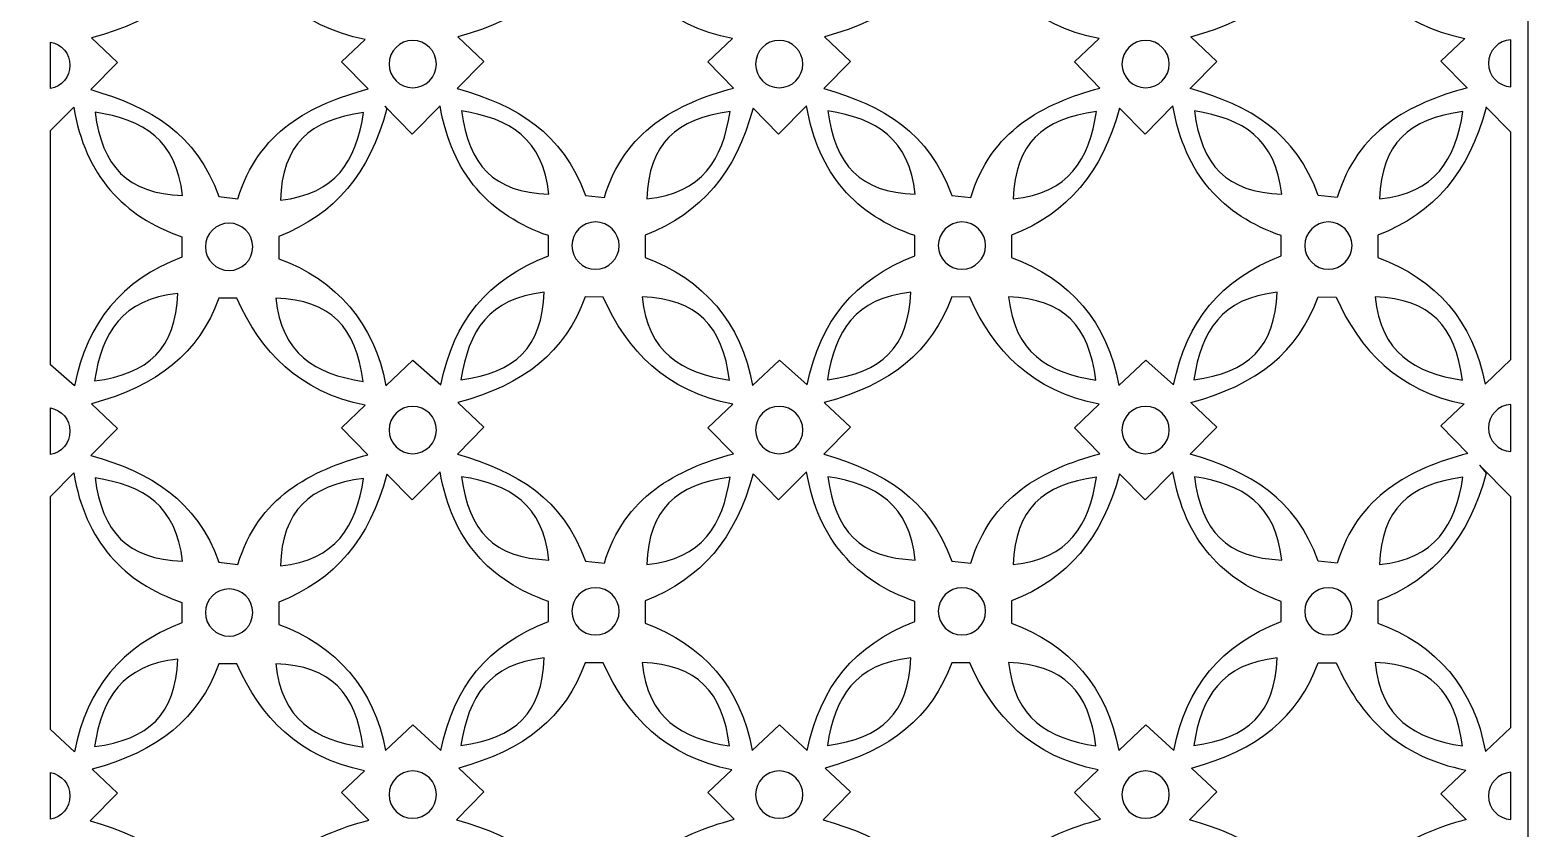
# Model space of a CAD drawing. Header units: centimetres. Extents: x 7.7 to 16.7, y -9 to 9.
# Drawn here: x 12.191 to 16.685, y -0.099 to 2.293 of the extents above; entities that cross this region are included whole.
import ezdxf

# ---------------------------------------------------------------- set-up
doc = ezdxf.new("R2010")
doc.units = ezdxf.units.CM
doc.header["$MEASUREMENT"] = 0
doc.layers.add('layer 1', color=7, linetype='Continuous')

msp = doc.modelspace()

# ---------------------------------------------------------------- linework, layer by layer
at = {"layer": 'layer 1', "color": 250}
for points, knots in [([(7.69314, -9.00021), (7.69314, -3.37172), (7.69314, 3.13452), (7.69314, 9.00077), (7.69314, 9.00077), (7.69314, 9.00077), (16.68501, 9.00077), (16.68501, 9.00077), (16.68501, 9.00077), (16.68501, 3.47841), (16.68501, -3.20635), (16.68501, -9.00021), (16.68501, -9.00021), (16.68501, -9.00021), (7.69314, -9.00021), (7.69314, -9.00021)], [0, 0, 0, 0, 0.2, 0.2, 0.2, 0.2, 0.4, 0.4, 0.4, 0.4, 0.6, 0.6, 0.6, 0.6, 1, 1, 1, 1]), ([(13.20491, 2.11636), (13.03162, 2.06972), (12.87482, 1.9884), (12.81462, 1.78728), (12.81462, 1.78728), (12.81462, 1.78728), (12.7576, 1.79383), (12.7576, 1.79383), (12.7576, 1.79383), (12.68913, 1.98287), (12.5536, 2.06233), (12.37331, 2.1144), (12.37331, 2.1144), (12.37331, 2.1144), (12.45349, 2.19558), (12.45349, 2.19558), (12.45349, 2.19558), (12.45349, 2.19558), (12.37548, 2.26935), (12.37548, 2.26935), (12.37548, 2.26935), (12.57391, 2.32203), (12.6974, 2.4213), (12.75737, 2.58575), (12.75737, 2.58575), (12.75737, 2.58575), (12.81131, 2.58555), (12.81131, 2.58555), (12.81131, 2.58555), (12.88198, 2.42567), (12.99787, 2.30451), (13.1963, 2.26474), (13.1963, 2.26474), (13.1963, 2.26474), (13.12539, 2.19742), (13.12539, 2.19742), (13.12539, 2.19742), (13.12539, 2.19742), (13.20491, 2.11636), (13.20491, 2.11636)], [0, 0, 0, 0, 0.0909091, 0.0909091, 0.0909091, 0.0909091, 0.1818182, 0.1818182, 0.1818182, 0.1818182, 0.2727273, 0.2727273, 0.2727273, 0.2727273, 0.3636364, 0.3636364, 0.3636364, 0.3636364, 0.4545455, 0.4545455, 0.4545455, 0.4545455, 0.5454545, 0.5454545, 0.5454545, 0.5454545, 0.6363636, 0.6363636, 0.6363636, 0.6363636, 0.7272727, 0.7272727, 0.7272727, 0.7272727, 0.8181818, 0.8181818, 0.8181818, 0.8181818, 1, 1, 1, 1]), ([(14.30142, 2.11922), (14.12924, 2.07245), (13.9738, 1.99094), (13.91393, 1.7909), (13.91393, 1.7909), (13.91393, 1.7909), (13.85691, 1.79744), (13.85691, 1.79744), (13.85691, 1.79744), (13.78844, 1.98648), (13.65291, 2.06595), (13.47262, 2.11802), (13.47262, 2.11802), (13.47262, 2.11802), (13.5528, 2.19919), (13.5528, 2.19919), (13.5528, 2.19919), (13.5528, 2.19919), (13.47479, 2.27296), (13.47479, 2.27296), (13.47479, 2.27296), (13.67322, 2.32565), (13.79671, 2.42492), (13.85668, 2.58937), (13.85668, 2.58937), (13.85668, 2.58937), (13.91062, 2.58917), (13.91062, 2.58917), (13.91062, 2.58917), (13.98166, 2.42844), (14.09841, 2.30686), (14.29877, 2.26774), (14.29877, 2.26774), (14.29877, 2.26774), (14.2247, 2.19742), (14.2247, 2.19742), (14.2247, 2.19742), (14.2247, 2.19742), (14.30142, 2.11922), (14.30142, 2.11922)], [0, 0, 0, 0, 0.0909091, 0.0909091, 0.0909091, 0.0909091, 0.1818182, 0.1818182, 0.1818182, 0.1818182, 0.2727273, 0.2727273, 0.2727273, 0.2727273, 0.3636364, 0.3636364, 0.3636364, 0.3636364, 0.4545455, 0.4545455, 0.4545455, 0.4545455, 0.5454545, 0.5454545, 0.5454545, 0.5454545, 0.6363636, 0.6363636, 0.6363636, 0.6363636, 0.7272727, 0.7272727, 0.7272727, 0.7272727, 0.8181818, 0.8181818, 0.8181818, 0.8181818, 1, 1, 1, 1]), ([(15.40073, 2.11922), (15.22855, 2.07245), (15.07311, 1.99094), (15.01324, 1.7909), (15.01324, 1.7909), (15.01324, 1.7909), (14.95622, 1.79744), (14.95622, 1.79744), (14.95622, 1.79744), (14.88775, 1.98648), (14.75222, 2.06595), (14.57193, 2.11802), (14.57193, 2.11802), (14.57193, 2.11802), (14.65211, 2.19919), (14.65211, 2.19919), (14.65211, 2.19919), (14.65211, 2.19919), (14.5741, 2.27296), (14.5741, 2.27296), (14.5741, 2.27296), (14.77253, 2.32565), (14.89602, 2.42492), (14.95599, 2.58937), (14.95599, 2.58937), (14.95599, 2.58937), (15.00993, 2.58917), (15.00993, 2.58917), (15.00993, 2.58917), (15.08097, 2.42844), (15.19772, 2.30686), (15.39808, 2.26774), (15.39808, 2.26774), (15.39808, 2.26774), (15.32401, 2.19742), (15.32401, 2.19742), (15.32401, 2.19742), (15.32401, 2.19742), (15.40073, 2.11922), (15.40073, 2.11922)], [0, 0, 0, 0, 0.0909091, 0.0909091, 0.0909091, 0.0909091, 0.1818182, 0.1818182, 0.1818182, 0.1818182, 0.2727273, 0.2727273, 0.2727273, 0.2727273, 0.3636364, 0.3636364, 0.3636364, 0.3636364, 0.4545455, 0.4545455, 0.4545455, 0.4545455, 0.5454545, 0.5454545, 0.5454545, 0.5454545, 0.6363636, 0.6363636, 0.6363636, 0.6363636, 0.7272727, 0.7272727, 0.7272727, 0.7272727, 0.8181818, 0.8181818, 0.8181818, 0.8181818, 1, 1, 1, 1]), ([(16.50225, 2.11982), (16.50225, 2.11982), (16.42378, 2.19979), (16.42378, 2.19979), (16.42378, 2.19979), (16.42378, 2.19979), (16.49568, 2.26806), (16.49568, 2.26806), (16.49568, 2.26806), (16.29636, 2.30753), (16.18008, 2.42889), (16.10924, 2.58917), (16.10924, 2.58917), (16.10924, 2.58917), (16.0553, 2.58937), (16.0553, 2.58937), (16.0553, 2.58937), (15.99533, 2.42492), (15.87183, 2.32565), (15.6734, 2.27297), (15.6734, 2.27297), (15.6734, 2.27297), (15.75142, 2.19919), (15.75142, 2.19919), (15.75142, 2.19919), (15.75142, 2.19919), (15.67124, 2.11802), (15.67124, 2.11802), (15.67124, 2.11802), (15.85153, 2.06595), (15.98706, 1.98648), (16.05553, 1.79744), (16.05553, 1.79744), (16.05553, 1.79744), (16.11255, 1.7909), (16.11255, 1.7909), (16.11255, 1.7909), (16.17267, 1.99179), (16.32919, 2.07315), (16.50225, 2.11982)], [0, 0, 0, 0, 0.0909091, 0.0909091, 0.0909091, 0.0909091, 0.1818182, 0.1818182, 0.1818182, 0.1818182, 0.2727273, 0.2727273, 0.2727273, 0.2727273, 0.3636364, 0.3636364, 0.3636364, 0.3636364, 0.4545455, 0.4545455, 0.4545455, 0.4545455, 0.5454545, 0.5454545, 0.5454545, 0.5454545, 0.6363636, 0.6363636, 0.6363636, 0.6363636, 0.7272727, 0.7272727, 0.7272727, 0.7272727, 0.8181818, 0.8181818, 0.8181818, 0.8181818, 1, 1, 1, 1]), ([(12.25201, 2.25725), (12.25201, 2.25725), (12.25201, 2.1175), (12.25201, 2.1175), (12.25201, 2.1175), (12.28529, 2.12332), (12.31072, 2.15248), (12.31072, 2.18738), (12.31072, 2.18738), (12.31072, 2.22229), (12.28529, 2.25144), (12.25201, 2.25725)], [0, 0, 0, 0, 0.25, 0.25, 0.25, 0.25, 0.5, 0.5, 0.5, 0.5, 1, 1, 1, 1]), ([(13.26816, 2.191), (13.26816, 2.23007), (13.30002, 2.26194), (13.3391, 2.26194), (13.3391, 2.26194), (13.37817, 2.26194), (13.41003, 2.23007), (13.41003, 2.191), (13.41003, 2.191), (13.41003, 2.15193), (13.37817, 2.12007), (13.3391, 2.12007), (13.3391, 2.12007), (13.30002, 2.12007), (13.26816, 2.15193), (13.26816, 2.191)], [0, 0, 0, 0, 0.2, 0.2, 0.2, 0.2, 0.4, 0.4, 0.4, 0.4, 0.6, 0.6, 0.6, 0.6, 1, 1, 1, 1]), ([(14.36747, 2.191), (14.36747, 2.23007), (14.39933, 2.26194), (14.43841, 2.26194), (14.43841, 2.26194), (14.47748, 2.26194), (14.50934, 2.23007), (14.50934, 2.191), (14.50934, 2.191), (14.50934, 2.15193), (14.47748, 2.12007), (14.43841, 2.12007), (14.43841, 2.12007), (14.39933, 2.12007), (14.36747, 2.15193), (14.36747, 2.191)], [0, 0, 0, 0, 0.2, 0.2, 0.2, 0.2, 0.4, 0.4, 0.4, 0.4, 0.6, 0.6, 0.6, 0.6, 1, 1, 1, 1]), ([(15.46678, 2.191), (15.46678, 2.23007), (15.49864, 2.26194), (15.53772, 2.26194), (15.53772, 2.26194), (15.57679, 2.26194), (15.60865, 2.23007), (15.60865, 2.191), (15.60865, 2.191), (15.60865, 2.15193), (15.57679, 2.12007), (15.53772, 2.12007), (15.53772, 2.12007), (15.49864, 2.12007), (15.46678, 2.15193), (15.46678, 2.191)], [0, 0, 0, 0, 0.2, 0.2, 0.2, 0.2, 0.4, 0.4, 0.4, 0.4, 0.6, 0.6, 0.6, 0.6, 1, 1, 1, 1]), ([(16.63299, 2.26416), (16.63299, 2.26416), (16.63299, 2.12259), (16.63299, 2.12259), (16.63299, 2.12259), (16.596, 2.12492), (16.56655, 2.15582), (16.56655, 2.19338), (16.56655, 2.19338), (16.56655, 2.23094), (16.596, 2.26183), (16.63299, 2.26416)], [0, 0, 0, 0, 0.25, 0.25, 0.25, 0.25, 0.5, 0.5, 0.5, 0.5, 1, 1, 1, 1]), ([(12.25201, 1.99158), (12.25201, 1.99158), (12.25201, 1.28898), (12.25201, 1.28898), (12.25201, 1.28898), (12.25201, 1.28898), (12.32389, 1.22593), (12.32389, 1.22593), (12.32389, 1.22593), (12.36379, 1.41782), (12.46319, 1.54104), (12.64663, 1.61251), (12.64663, 1.61251), (12.64663, 1.61251), (12.64663, 1.67308), (12.64663, 1.67308), (12.64663, 1.67308), (12.47148, 1.73361), (12.35667, 1.85658), (12.32183, 2.06227), (12.32183, 2.06227), (12.32183, 2.06227), (12.25201, 1.99158), (12.25201, 1.99158)], [0, 0, 0, 0, 0.1428571, 0.1428571, 0.1428571, 0.1428571, 0.2857143, 0.2857143, 0.2857143, 0.2857143, 0.4285714, 0.4285714, 0.4285714, 0.4285714, 0.5714286, 0.5714286, 0.5714286, 0.5714286, 0.7142857, 0.7142857, 0.7142857, 0.7142857, 1, 1, 1, 1]), ([(12.38596, 2.04688), (12.53147, 2.02432), (12.63018, 1.9642), (12.64823, 1.79701), (12.64823, 1.79701), (12.48169, 1.80349), (12.4077, 1.88402), (12.38596, 2.04688)], [0, 0, 0, 0, 0.3333333, 0.3333333, 0.3333333, 0.3333333, 1, 1, 1, 1]), ([(13.25831, 1.22648), (13.22501, 1.41372), (13.10952, 1.54459), (12.93684, 1.60753), (12.93684, 1.60753), (12.93684, 1.60753), (12.9369, 1.67425), (12.9369, 1.67425), (12.9369, 1.67425), (13.10693, 1.74148), (13.20902, 1.8619), (13.26153, 2.05768), (13.26153, 2.05768), (13.26153, 2.05768), (13.25562, 2.06467), (13.25562, 2.06467), (13.25562, 2.06467), (13.25562, 2.06467), (13.3375, 1.98121), (13.3375, 1.98121), (13.3375, 1.98121), (13.3375, 1.98121), (13.42113, 2.06589), (13.42113, 2.06589), (13.42113, 2.06589), (13.45598, 1.86019), (13.57079, 1.73723), (13.74594, 1.6767), (13.74594, 1.6767), (13.74594, 1.6767), (13.74594, 1.61613), (13.74594, 1.61613), (13.74594, 1.61613), (13.5625, 1.54466), (13.46311, 1.42144), (13.4232, 1.22955), (13.4232, 1.22955), (13.4232, 1.22955), (13.33961, 1.30366), (13.33961, 1.30366), (13.33961, 1.30366), (13.33961, 1.30366), (13.25831, 1.22648), (13.25831, 1.22648)], [0, 0, 0, 0, 0.0833333, 0.0833333, 0.0833333, 0.0833333, 0.1666667, 0.1666667, 0.1666667, 0.1666667, 0.25, 0.25, 0.25, 0.25, 0.3333333, 0.3333333, 0.3333333, 0.3333333, 0.4166667, 0.4166667, 0.4166667, 0.4166667, 0.5, 0.5, 0.5, 0.5, 0.5833333, 0.5833333, 0.5833333, 0.5833333, 0.6666667, 0.6666667, 0.6666667, 0.6666667, 0.75, 0.75, 0.75, 0.75, 0.8333333, 0.8333333, 0.8333333, 0.8333333, 1, 1, 1, 1]), ([(13.19173, 2.04539), (13.16917, 1.89987), (13.10905, 1.80116), (12.94186, 1.78311), (12.94186, 1.78311), (12.94835, 1.94965), (13.02887, 2.02365), (13.19173, 2.04539)], [0, 0, 0, 0, 0.3333333, 0.3333333, 0.3333333, 0.3333333, 1, 1, 1, 1]), ([(13.48526, 2.0505), (13.63078, 2.02794), (13.72949, 1.96782), (13.74754, 1.80063), (13.74754, 1.80063), (13.581, 1.80711), (13.50701, 1.88764), (13.48526, 2.0505)], [0, 0, 0, 0, 0.3333333, 0.3333333, 0.3333333, 0.3333333, 1, 1, 1, 1]), ([(14.35816, 1.22698), (14.32559, 1.41588), (14.20978, 1.54786), (14.03615, 1.61115), (14.03615, 1.61115), (14.03615, 1.61115), (14.03621, 1.67787), (14.03621, 1.67787), (14.03621, 1.67787), (14.20564, 1.74485), (14.3076, 1.86467), (14.36028, 2.05922), (14.36028, 2.05922), (14.36028, 2.05922), (14.43681, 1.98121), (14.43681, 1.98121), (14.43681, 1.98121), (14.43681, 1.98121), (14.52045, 2.06589), (14.52045, 2.06589), (14.52045, 2.06589), (14.55529, 1.86019), (14.6701, 1.73723), (14.84525, 1.6767), (14.84525, 1.6767), (14.84525, 1.6767), (14.84525, 1.61613), (14.84525, 1.61613), (14.84525, 1.61613), (14.66181, 1.54466), (14.56241, 1.42144), (14.52251, 1.22955), (14.52251, 1.22955), (14.52251, 1.22955), (14.43892, 1.30366), (14.43892, 1.30366), (14.43892, 1.30366), (14.43892, 1.30366), (14.35816, 1.22698), (14.35816, 1.22698)], [0, 0, 0, 0, 0.0909091, 0.0909091, 0.0909091, 0.0909091, 0.1818182, 0.1818182, 0.1818182, 0.1818182, 0.2727273, 0.2727273, 0.2727273, 0.2727273, 0.3636364, 0.3636364, 0.3636364, 0.3636364, 0.4545455, 0.4545455, 0.4545455, 0.4545455, 0.5454545, 0.5454545, 0.5454545, 0.5454545, 0.6363636, 0.6363636, 0.6363636, 0.6363636, 0.7272727, 0.7272727, 0.7272727, 0.7272727, 0.8181818, 0.8181818, 0.8181818, 0.8181818, 1, 1, 1, 1]), ([(14.29104, 2.04901), (14.26848, 1.90349), (14.20836, 1.80478), (14.04117, 1.78673), (14.04117, 1.78673), (14.04766, 1.95327), (14.12819, 2.02726), (14.29104, 2.04901)], [0, 0, 0, 0, 0.3333333, 0.3333333, 0.3333333, 0.3333333, 1, 1, 1, 1]), ([(14.58457, 2.0505), (14.73009, 2.02794), (14.8288, 1.96782), (14.84685, 1.80063), (14.84685, 1.80063), (14.68031, 1.80711), (14.60632, 1.88764), (14.58457, 2.0505)], [0, 0, 0, 0, 0.3333333, 0.3333333, 0.3333333, 0.3333333, 1, 1, 1, 1]), ([(15.45747, 1.22698), (15.4249, 1.41588), (15.30909, 1.54786), (15.13546, 1.61115), (15.13546, 1.61115), (15.13546, 1.61115), (15.13552, 1.67787), (15.13552, 1.67787), (15.13552, 1.67787), (15.30495, 1.74485), (15.40691, 1.86467), (15.45959, 2.05922), (15.45959, 2.05922), (15.45959, 2.05922), (15.53612, 1.98121), (15.53612, 1.98121), (15.53612, 1.98121), (15.53612, 1.98121), (15.61975, 2.06589), (15.61975, 2.06589), (15.61975, 2.06589), (15.6546, 1.86019), (15.76941, 1.73723), (15.94456, 1.6767), (15.94456, 1.6767), (15.94456, 1.6767), (15.94456, 1.61613), (15.94456, 1.61613), (15.94456, 1.61613), (15.76116, 1.54467), (15.66176, 1.42149), (15.62184, 1.22966), (15.62184, 1.22966), (15.62184, 1.22966), (15.53823, 1.30366), (15.53823, 1.30366), (15.53823, 1.30366), (15.53823, 1.30366), (15.45747, 1.22698), (15.45747, 1.22698)], [0, 0, 0, 0, 0.0909091, 0.0909091, 0.0909091, 0.0909091, 0.1818182, 0.1818182, 0.1818182, 0.1818182, 0.2727273, 0.2727273, 0.2727273, 0.2727273, 0.3636364, 0.3636364, 0.3636364, 0.3636364, 0.4545455, 0.4545455, 0.4545455, 0.4545455, 0.5454545, 0.5454545, 0.5454545, 0.5454545, 0.6363636, 0.6363636, 0.6363636, 0.6363636, 0.7272727, 0.7272727, 0.7272727, 0.7272727, 0.8181818, 0.8181818, 0.8181818, 0.8181818, 1, 1, 1, 1]), ([(15.39035, 2.04901), (15.36779, 1.90349), (15.30767, 1.80478), (15.14048, 1.78673), (15.14048, 1.78673), (15.14697, 1.95327), (15.22749, 2.02726), (15.39035, 2.04901)], [0, 0, 0, 0, 0.3333333, 0.3333333, 0.3333333, 0.3333333, 1, 1, 1, 1]), ([(15.68388, 2.0505), (15.8294, 2.02794), (15.92811, 1.96782), (15.94616, 1.80063), (15.94616, 1.80063), (15.77962, 1.80711), (15.70563, 1.88764), (15.68388, 2.0505)], [0, 0, 0, 0, 0.3333333, 0.3333333, 0.3333333, 0.3333333, 1, 1, 1, 1]), ([(16.63299, 1.98655), (16.63299, 1.98655), (16.63299, 1.30502), (16.63299, 1.30502), (16.63299, 1.30502), (16.63299, 1.30502), (16.55592, 1.23185), (16.55592, 1.23185), (16.55592, 1.23185), (16.52221, 1.41815), (16.40691, 1.5484), (16.23477, 1.61115), (16.23477, 1.61115), (16.23477, 1.61115), (16.23483, 1.67787), (16.23483, 1.67787), (16.23483, 1.67787), (16.40486, 1.74509), (16.50695, 1.86552), (16.55946, 2.0613), (16.55946, 2.0613), (16.55946, 2.0613), (16.55824, 2.06275), (16.55824, 2.06275), (16.55824, 2.06275), (16.55824, 2.06275), (16.63299, 1.98655), (16.63299, 1.98655)], [0, 0, 0, 0, 0.125, 0.125, 0.125, 0.125, 0.25, 0.25, 0.25, 0.25, 0.375, 0.375, 0.375, 0.375, 0.5, 0.5, 0.5, 0.5, 0.625, 0.625, 0.625, 0.625, 0.75, 0.75, 0.75, 0.75, 1, 1, 1, 1]), ([(16.48966, 2.04901), (16.4671, 1.90349), (16.40698, 1.80478), (16.23979, 1.78673), (16.23979, 1.78673), (16.24628, 1.95327), (16.3268, 2.02726), (16.48966, 2.04901)], [0, 0, 0, 0, 0.3333333, 0.3333333, 0.3333333, 0.3333333, 1, 1, 1, 1]), ([(12.71717, 1.64315), (12.71717, 1.68222), (12.74903, 1.71409), (12.78811, 1.71409), (12.78811, 1.71409), (12.82718, 1.71409), (12.85904, 1.68222), (12.85904, 1.64315), (12.85904, 1.64315), (12.85904, 1.60408), (12.82718, 1.57221), (12.78811, 1.57221), (12.78811, 1.57221), (12.74903, 1.57221), (12.71717, 1.60408), (12.71717, 1.64315)], [0, 0, 0, 0, 0.2, 0.2, 0.2, 0.2, 0.4, 0.4, 0.4, 0.4, 0.6, 0.6, 0.6, 0.6, 1, 1, 1, 1]), ([(13.81648, 1.64677), (13.81648, 1.68584), (13.84834, 1.7177), (13.88742, 1.7177), (13.88742, 1.7177), (13.92649, 1.7177), (13.95835, 1.68584), (13.95835, 1.64677), (13.95835, 1.64677), (13.95835, 1.6077), (13.92649, 1.57583), (13.88742, 1.57583), (13.88742, 1.57583), (13.84834, 1.57583), (13.81648, 1.6077), (13.81648, 1.64677)], [0, 0, 0, 0, 0.2, 0.2, 0.2, 0.2, 0.4, 0.4, 0.4, 0.4, 0.6, 0.6, 0.6, 0.6, 1, 1, 1, 1]), ([(14.91579, 1.64677), (14.91579, 1.68584), (14.94765, 1.7177), (14.98673, 1.7177), (14.98673, 1.7177), (15.0258, 1.7177), (15.05766, 1.68584), (15.05766, 1.64677), (15.05766, 1.64677), (15.05766, 1.6077), (15.0258, 1.57583), (14.98673, 1.57583), (14.98673, 1.57583), (14.94765, 1.57583), (14.91579, 1.6077), (14.91579, 1.64677)], [0, 0, 0, 0, 0.2, 0.2, 0.2, 0.2, 0.4, 0.4, 0.4, 0.4, 0.6, 0.6, 0.6, 0.6, 1, 1, 1, 1]), ([(16.0151, 1.64677), (16.0151, 1.68584), (16.04696, 1.7177), (16.08604, 1.7177), (16.08604, 1.7177), (16.12511, 1.7177), (16.15697, 1.68584), (16.15697, 1.64677), (16.15697, 1.64677), (16.15697, 1.6077), (16.12511, 1.57583), (16.08604, 1.57583), (16.08604, 1.57583), (16.04696, 1.57583), (16.0151, 1.6077), (16.0151, 1.64677)], [0, 0, 0, 0, 0.2, 0.2, 0.2, 0.2, 0.4, 0.4, 0.4, 0.4, 0.6, 0.6, 0.6, 0.6, 1, 1, 1, 1]), ([(13.20443, 1.01971), (13.03133, 0.97305), (12.87476, 0.8917), (12.81462, 0.69076), (12.81462, 0.69076), (12.81462, 0.69076), (12.7576, 0.69731), (12.7576, 0.69731), (12.7576, 0.69731), (12.68919, 0.88618), (12.55385, 0.96567), (12.37379, 1.01775), (12.37379, 1.01775), (12.37379, 1.01775), (12.45349, 1.09844), (12.45349, 1.09844), (12.45349, 1.09844), (12.45349, 1.09844), (12.37497, 1.17269), (12.37497, 1.17269), (12.37497, 1.17269), (12.57369, 1.22534), (12.69735, 1.32464), (12.75737, 1.48924), (12.75737, 1.48924), (12.75737, 1.48924), (12.81131, 1.48903), (12.81131, 1.48903), (12.81131, 1.48903), (12.88204, 1.329), (12.99807, 1.20778), (13.19683, 1.16811), (13.19683, 1.16811), (13.19683, 1.16811), (13.12539, 1.10028), (13.12539, 1.10028), (13.12539, 1.10028), (13.12539, 1.10028), (13.20443, 1.01971), (13.20443, 1.01971)], [0, 0, 0, 0, 0.0909091, 0.0909091, 0.0909091, 0.0909091, 0.1818182, 0.1818182, 0.1818182, 0.1818182, 0.2727273, 0.2727273, 0.2727273, 0.2727273, 0.3636364, 0.3636364, 0.3636364, 0.3636364, 0.4545455, 0.4545455, 0.4545455, 0.4545455, 0.5454545, 0.5454545, 0.5454545, 0.5454545, 0.6363636, 0.6363636, 0.6363636, 0.6363636, 0.7272727, 0.7272727, 0.7272727, 0.7272727, 0.8181818, 0.8181818, 0.8181818, 0.8181818, 1, 1, 1, 1]), ([(12.38447, 1.2411), (12.40703, 1.38662), (12.46715, 1.48533), (12.63434, 1.50338), (12.63434, 1.50338), (12.62785, 1.33684), (12.54732, 1.26285), (12.38447, 1.2411)], [0, 0, 0, 0, 0.3333333, 0.3333333, 0.3333333, 0.3333333, 1, 1, 1, 1]), ([(13.19024, 1.23962), (13.04473, 1.26217), (12.94602, 1.32229), (12.92796, 1.48948), (12.92796, 1.48948), (13.09451, 1.483), (13.1685, 1.40247), (13.19024, 1.23962)], [0, 0, 0, 0, 0.3333333, 0.3333333, 0.3333333, 0.3333333, 1, 1, 1, 1]), ([(14.30094, 1.02257), (14.12895, 0.97578), (13.97374, 0.89423), (13.91393, 0.69438), (13.91393, 0.69438), (13.91393, 0.69438), (13.85691, 0.70093), (13.85691, 0.70093), (13.85691, 0.70093), (13.7885, 0.8898), (13.65316, 0.96929), (13.4731, 1.02136), (13.4731, 1.02136), (13.4731, 1.02136), (13.5528, 1.10206), (13.5528, 1.10206), (13.5528, 1.10206), (13.5528, 1.10206), (13.47428, 1.17631), (13.47428, 1.17631), (13.47428, 1.17631), (13.673, 1.22896), (13.79666, 1.32826), (13.85668, 1.49285), (13.85668, 1.49285), (13.85668, 1.49285), (13.91062, 1.49265), (13.91062, 1.49265), (13.91062, 1.49265), (13.98172, 1.33178), (14.09862, 1.21012), (14.29931, 1.17112), (14.29931, 1.17112), (14.29931, 1.17112), (14.2247, 1.10028), (14.2247, 1.10028), (14.2247, 1.10028), (14.2247, 1.10028), (14.30094, 1.02257), (14.30094, 1.02257)], [0, 0, 0, 0, 0.0909091, 0.0909091, 0.0909091, 0.0909091, 0.1818182, 0.1818182, 0.1818182, 0.1818182, 0.2727273, 0.2727273, 0.2727273, 0.2727273, 0.3636364, 0.3636364, 0.3636364, 0.3636364, 0.4545455, 0.4545455, 0.4545455, 0.4545455, 0.5454545, 0.5454545, 0.5454545, 0.5454545, 0.6363636, 0.6363636, 0.6363636, 0.6363636, 0.7272727, 0.7272727, 0.7272727, 0.7272727, 0.8181818, 0.8181818, 0.8181818, 0.8181818, 1, 1, 1, 1]), ([(13.48378, 1.24472), (13.50634, 1.39024), (13.56646, 1.48895), (13.73365, 1.507), (13.73365, 1.507), (13.72716, 1.34046), (13.64663, 1.26646), (13.48378, 1.24472)], [0, 0, 0, 0, 0.3333333, 0.3333333, 0.3333333, 0.3333333, 1, 1, 1, 1]), ([(14.28955, 1.24323), (14.14404, 1.26579), (14.04533, 1.32591), (14.02727, 1.4931), (14.02727, 1.4931), (14.19382, 1.48662), (14.26781, 1.40609), (14.28955, 1.24323)], [0, 0, 0, 0, 0.3333333, 0.3333333, 0.3333333, 0.3333333, 1, 1, 1, 1]), ([(15.40025, 1.02257), (15.22826, 0.97578), (15.07305, 0.89423), (15.01324, 0.69438), (15.01324, 0.69438), (15.01324, 0.69438), (14.95622, 0.70093), (14.95622, 0.70093), (14.95622, 0.70093), (14.88781, 0.8898), (14.75247, 0.96929), (14.57241, 1.02136), (14.57241, 1.02136), (14.57241, 1.02136), (14.65211, 1.10206), (14.65211, 1.10206), (14.65211, 1.10206), (14.65211, 1.10206), (14.57359, 1.17631), (14.57359, 1.17631), (14.57359, 1.17631), (14.77231, 1.22896), (14.89597, 1.32826), (14.95599, 1.49285), (14.95599, 1.49285), (14.95599, 1.49285), (15.00993, 1.49265), (15.00993, 1.49265), (15.00993, 1.49265), (15.08103, 1.33178), (15.19793, 1.21012), (15.39862, 1.17112), (15.39862, 1.17112), (15.39862, 1.17112), (15.32401, 1.10028), (15.32401, 1.10028), (15.32401, 1.10028), (15.32401, 1.10028), (15.40025, 1.02257), (15.40025, 1.02257)], [0, 0, 0, 0, 0.0909091, 0.0909091, 0.0909091, 0.0909091, 0.1818182, 0.1818182, 0.1818182, 0.1818182, 0.2727273, 0.2727273, 0.2727273, 0.2727273, 0.3636364, 0.3636364, 0.3636364, 0.3636364, 0.4545455, 0.4545455, 0.4545455, 0.4545455, 0.5454545, 0.5454545, 0.5454545, 0.5454545, 0.6363636, 0.6363636, 0.6363636, 0.6363636, 0.7272727, 0.7272727, 0.7272727, 0.7272727, 0.8181818, 0.8181818, 0.8181818, 0.8181818, 1, 1, 1, 1]), ([(14.58309, 1.24472), (14.60565, 1.39024), (14.66577, 1.48895), (14.83296, 1.507), (14.83296, 1.507), (14.82647, 1.34046), (14.74594, 1.26646), (14.58309, 1.24472)], [0, 0, 0, 0, 0.3333333, 0.3333333, 0.3333333, 0.3333333, 1, 1, 1, 1]), ([(15.38886, 1.24323), (15.24335, 1.26579), (15.14464, 1.32591), (15.12658, 1.4931), (15.12658, 1.4931), (15.29313, 1.48662), (15.36712, 1.40609), (15.38886, 1.24323)], [0, 0, 0, 0, 0.3333333, 0.3333333, 0.3333333, 0.3333333, 1, 1, 1, 1]), ([(16.50467, 1.02395), (16.50467, 1.02395), (16.42378, 1.1064), (16.42378, 1.1064), (16.42378, 1.1064), (16.42378, 1.1064), (16.49298, 1.17209), (16.49298, 1.17209), (16.49298, 1.17209), (16.29531, 1.21212), (16.17976, 1.3331), (16.10924, 1.49265), (16.10924, 1.49265), (16.10924, 1.49265), (16.0553, 1.49285), (16.0553, 1.49285), (16.0553, 1.49285), (15.99528, 1.32826), (15.87162, 1.22896), (15.6729, 1.17631), (15.6729, 1.17631), (15.6729, 1.17631), (15.75142, 1.10206), (15.75142, 1.10206), (15.75142, 1.10206), (15.75142, 1.10206), (15.67172, 1.02136), (15.67172, 1.02136), (15.67172, 1.02136), (15.85178, 0.96929), (15.98712, 0.8898), (16.05553, 0.70093), (16.05553, 0.70093), (16.05553, 0.70093), (16.11255, 0.69438), (16.11255, 0.69438), (16.11255, 0.69438), (16.17296, 0.89621), (16.33065, 0.97739), (16.50467, 1.02395)], [0, 0, 0, 0, 0.0909091, 0.0909091, 0.0909091, 0.0909091, 0.1818182, 0.1818182, 0.1818182, 0.1818182, 0.2727273, 0.2727273, 0.2727273, 0.2727273, 0.3636364, 0.3636364, 0.3636364, 0.3636364, 0.4545455, 0.4545455, 0.4545455, 0.4545455, 0.5454545, 0.5454545, 0.5454545, 0.5454545, 0.6363636, 0.6363636, 0.6363636, 0.6363636, 0.7272727, 0.7272727, 0.7272727, 0.7272727, 0.8181818, 0.8181818, 0.8181818, 0.8181818, 1, 1, 1, 1]), ([(15.6824, 1.24472), (15.70496, 1.39024), (15.76508, 1.48895), (15.93227, 1.507), (15.93227, 1.507), (15.92578, 1.34046), (15.84525, 1.26646), (15.6824, 1.24472)], [0, 0, 0, 0, 0.3333333, 0.3333333, 0.3333333, 0.3333333, 1, 1, 1, 1]), ([(16.48817, 1.24323), (16.34265, 1.26579), (16.24395, 1.32591), (16.22589, 1.4931), (16.22589, 1.4931), (16.39244, 1.48662), (16.46643, 1.40609), (16.48817, 1.24323)], [0, 0, 0, 0, 0.3333333, 0.3333333, 0.3333333, 0.3333333, 1, 1, 1, 1]), ([(16.63299, 1.17077), (16.63299, 1.17077), (16.63299, 1.02919), (16.63299, 1.02919), (16.63299, 1.02919), (16.596, 1.03153), (16.56655, 1.06242), (16.56655, 1.09998), (16.56655, 1.09998), (16.56655, 1.13755), (16.596, 1.16843), (16.63299, 1.17077)], [0, 0, 0, 0, 0.25, 0.25, 0.25, 0.25, 0.5, 0.5, 0.5, 0.5, 1, 1, 1, 1]), ([(12.25201, 1.16012), (12.25201, 1.16012), (12.25201, 1.02037), (12.25201, 1.02037), (12.25201, 1.02037), (12.28529, 1.02619), (12.31072, 1.05534), (12.31072, 1.09025), (12.31072, 1.09025), (12.31072, 1.12516), (12.28529, 1.1543), (12.25201, 1.16012)], [0, 0, 0, 0, 0.25, 0.25, 0.25, 0.25, 0.5, 0.5, 0.5, 0.5, 1, 1, 1, 1]), ([(13.26816, 1.09387), (13.26816, 1.13294), (13.30002, 1.1648), (13.3391, 1.1648), (13.3391, 1.1648), (13.37817, 1.1648), (13.41003, 1.13294), (13.41003, 1.09387), (13.41003, 1.09387), (13.41003, 1.0548), (13.37817, 1.02293), (13.3391, 1.02293), (13.3391, 1.02293), (13.30002, 1.02293), (13.26816, 1.0548), (13.26816, 1.09387)], [0, 0, 0, 0, 0.2, 0.2, 0.2, 0.2, 0.4, 0.4, 0.4, 0.4, 0.6, 0.6, 0.6, 0.6, 1, 1, 1, 1]), ([(14.36747, 1.09387), (14.36747, 1.13294), (14.39933, 1.1648), (14.43841, 1.1648), (14.43841, 1.1648), (14.47748, 1.1648), (14.50934, 1.13294), (14.50934, 1.09387), (14.50934, 1.09387), (14.50934, 1.0548), (14.47748, 1.02293), (14.43841, 1.02293), (14.43841, 1.02293), (14.39933, 1.02293), (14.36747, 1.0548), (14.36747, 1.09387)], [0, 0, 0, 0, 0.2, 0.2, 0.2, 0.2, 0.4, 0.4, 0.4, 0.4, 0.6, 0.6, 0.6, 0.6, 1, 1, 1, 1]), ([(15.46678, 1.09387), (15.46678, 1.13294), (15.49864, 1.1648), (15.53772, 1.1648), (15.53772, 1.1648), (15.57679, 1.1648), (15.60865, 1.13294), (15.60865, 1.09387), (15.60865, 1.09387), (15.60865, 1.0548), (15.57679, 1.02293), (15.53772, 1.02293), (15.53772, 1.02293), (15.49864, 1.02293), (15.46678, 1.0548), (15.46678, 1.09387)], [0, 0, 0, 0, 0.2, 0.2, 0.2, 0.2, 0.4, 0.4, 0.4, 0.4, 0.6, 0.6, 0.6, 0.6, 1, 1, 1, 1]), ([(16.63299, 0.89316), (16.63299, 0.89316), (16.63299, 0.20185), (16.63299, 0.20185), (16.63299, 0.20185), (16.63299, 0.20185), (16.55691, 0.12963), (16.55691, 0.12963), (16.55691, 0.12963), (16.52454, 0.31898), (16.40866, 0.45125), (16.23477, 0.51463), (16.23477, 0.51463), (16.23477, 0.51463), (16.23483, 0.58135), (16.23483, 0.58135), (16.23483, 0.58135), (16.40486, 0.64857), (16.50695, 0.769), (16.55946, 0.96478), (16.55946, 0.96478), (16.55946, 0.96478), (16.53907, 0.98889), (16.53907, 0.98889), (16.53907, 0.98889), (16.53907, 0.98889), (16.63299, 0.89316), (16.63299, 0.89316)], [0, 0, 0, 0, 0.125, 0.125, 0.125, 0.125, 0.25, 0.25, 0.25, 0.25, 0.375, 0.375, 0.375, 0.375, 0.5, 0.5, 0.5, 0.5, 0.625, 0.625, 0.625, 0.625, 0.75, 0.75, 0.75, 0.75, 1, 1, 1, 1]), ([(12.25201, 0.89444), (12.25201, 0.89444), (12.25201, 0.19571), (12.25201, 0.19571), (12.25201, 0.19571), (12.25201, 0.19571), (12.32389, 0.12941), (12.32389, 0.12941), (12.32389, 0.12941), (12.36379, 0.3213), (12.46319, 0.44452), (12.64663, 0.51599), (12.64663, 0.51599), (12.64663, 0.51599), (12.64663, 0.57656), (12.64663, 0.57656), (12.64663, 0.57656), (12.47163, 0.63704), (12.35687, 0.75985), (12.32191, 0.96522), (12.32191, 0.96522), (12.32191, 0.96522), (12.25201, 0.89444), (12.25201, 0.89444)], [0, 0, 0, 0, 0.1428571, 0.1428571, 0.1428571, 0.1428571, 0.2857143, 0.2857143, 0.2857143, 0.2857143, 0.4285714, 0.4285714, 0.4285714, 0.4285714, 0.5714286, 0.5714286, 0.5714286, 0.5714286, 0.7142857, 0.7142857, 0.7142857, 0.7142857, 1, 1, 1, 1]), ([(12.38596, 0.95036), (12.53147, 0.9278), (12.63018, 0.86768), (12.64823, 0.70049), (12.64823, 0.70049), (12.48169, 0.70698), (12.4077, 0.78751), (12.38596, 0.95036)], [0, 0, 0, 0, 0.3333333, 0.3333333, 0.3333333, 0.3333333, 1, 1, 1, 1]), ([(13.25781, 0.13274), (13.22386, 0.31849), (13.10866, 0.44838), (12.93684, 0.51101), (12.93684, 0.51101), (12.93684, 0.51101), (12.9369, 0.57773), (12.9369, 0.57773), (12.9369, 0.57773), (13.10693, 0.64496), (13.20902, 0.76538), (13.26153, 0.96116), (13.26153, 0.96116), (13.26153, 0.96116), (13.3375, 0.88407), (13.3375, 0.88407), (13.3375, 0.88407), (13.3375, 0.88407), (13.42122, 0.96884), (13.42122, 0.96884), (13.42122, 0.96884), (13.45618, 0.76347), (13.57094, 0.64066), (13.74594, 0.58018), (13.74594, 0.58018), (13.74594, 0.58018), (13.74594, 0.51961), (13.74594, 0.51961), (13.74594, 0.51961), (13.5625, 0.44814), (13.46311, 0.32492), (13.4232, 0.13303), (13.4232, 0.13303), (13.4232, 0.13303), (13.33961, 0.21039), (13.33961, 0.21039), (13.33961, 0.21039), (13.33961, 0.21039), (13.25781, 0.13274), (13.25781, 0.13274)], [0, 0, 0, 0, 0.0909091, 0.0909091, 0.0909091, 0.0909091, 0.1818182, 0.1818182, 0.1818182, 0.1818182, 0.2727273, 0.2727273, 0.2727273, 0.2727273, 0.3636364, 0.3636364, 0.3636364, 0.3636364, 0.4545455, 0.4545455, 0.4545455, 0.4545455, 0.5454545, 0.5454545, 0.5454545, 0.5454545, 0.6363636, 0.6363636, 0.6363636, 0.6363636, 0.7272727, 0.7272727, 0.7272727, 0.7272727, 0.8181818, 0.8181818, 0.8181818, 0.8181818, 1, 1, 1, 1]), ([(13.19173, 0.94887), (13.16917, 0.80335), (13.10905, 0.70464), (12.94186, 0.68659), (12.94186, 0.68659), (12.94835, 0.85313), (13.02887, 0.92713), (13.19173, 0.94887)], [0, 0, 0, 0, 0.3333333, 0.3333333, 0.3333333, 0.3333333, 1, 1, 1, 1]), ([(13.48526, 0.95398), (13.63078, 0.93142), (13.72949, 0.8713), (13.74754, 0.70411), (13.74754, 0.70411), (13.581, 0.71059), (13.50701, 0.79112), (13.48526, 0.95398)], [0, 0, 0, 0, 0.3333333, 0.3333333, 0.3333333, 0.3333333, 1, 1, 1, 1]), ([(14.35767, 0.13326), (14.32445, 0.32067), (14.20892, 0.45165), (14.03615, 0.51463), (14.03615, 0.51463), (14.03615, 0.51463), (14.03621, 0.58135), (14.03621, 0.58135), (14.03621, 0.58135), (14.2055, 0.64828), (14.30743, 0.76796), (14.36014, 0.96222), (14.36014, 0.96222), (14.36014, 0.96222), (14.43681, 0.88407), (14.43681, 0.88407), (14.43681, 0.88407), (14.43681, 0.88407), (14.52053, 0.96884), (14.52053, 0.96884), (14.52053, 0.96884), (14.55549, 0.76347), (14.67025, 0.64066), (14.84525, 0.58018), (14.84525, 0.58018), (14.84525, 0.58018), (14.84525, 0.51961), (14.84525, 0.51961), (14.84525, 0.51961), (14.66181, 0.44814), (14.56241, 0.32492), (14.52251, 0.13303), (14.52251, 0.13303), (14.52251, 0.13303), (14.43892, 0.21039), (14.43892, 0.21039), (14.43892, 0.21039), (14.43892, 0.21039), (14.35767, 0.13326), (14.35767, 0.13326)], [0, 0, 0, 0, 0.0909091, 0.0909091, 0.0909091, 0.0909091, 0.1818182, 0.1818182, 0.1818182, 0.1818182, 0.2727273, 0.2727273, 0.2727273, 0.2727273, 0.3636364, 0.3636364, 0.3636364, 0.3636364, 0.4545455, 0.4545455, 0.4545455, 0.4545455, 0.5454545, 0.5454545, 0.5454545, 0.5454545, 0.6363636, 0.6363636, 0.6363636, 0.6363636, 0.7272727, 0.7272727, 0.7272727, 0.7272727, 0.8181818, 0.8181818, 0.8181818, 0.8181818, 1, 1, 1, 1]), ([(14.29104, 0.95249), (14.26848, 0.80697), (14.20836, 0.70826), (14.04117, 0.69021), (14.04117, 0.69021), (14.04766, 0.85675), (14.12819, 0.93074), (14.29104, 0.95249)], [0, 0, 0, 0, 0.3333333, 0.3333333, 0.3333333, 0.3333333, 1, 1, 1, 1]), ([(14.58457, 0.95398), (14.73009, 0.93142), (14.8288, 0.8713), (14.84685, 0.70411), (14.84685, 0.70411), (14.68031, 0.71059), (14.60632, 0.79112), (14.58457, 0.95398)], [0, 0, 0, 0, 0.3333333, 0.3333333, 0.3333333, 0.3333333, 1, 1, 1, 1]), ([(15.45698, 0.13326), (15.42376, 0.32067), (15.30824, 0.45165), (15.13546, 0.51463), (15.13546, 0.51463), (15.13546, 0.51463), (15.13552, 0.58135), (15.13552, 0.58135), (15.13552, 0.58135), (15.30481, 0.64828), (15.40674, 0.76796), (15.45945, 0.96222), (15.45945, 0.96222), (15.45945, 0.96222), (15.53612, 0.88407), (15.53612, 0.88407), (15.53612, 0.88407), (15.53612, 0.88407), (15.61984, 0.96884), (15.61984, 0.96884), (15.61984, 0.96884), (15.6548, 0.76347), (15.76956, 0.64066), (15.94456, 0.58018), (15.94456, 0.58018), (15.94456, 0.58018), (15.94456, 0.51961), (15.94456, 0.51961), (15.94456, 0.51961), (15.76122, 0.44818), (15.66183, 0.32505), (15.62189, 0.13333), (15.62189, 0.13333), (15.62189, 0.13333), (15.53823, 0.21039), (15.53823, 0.21039), (15.53823, 0.21039), (15.53823, 0.21039), (15.45698, 0.13326), (15.45698, 0.13326)], [0, 0, 0, 0, 0.0909091, 0.0909091, 0.0909091, 0.0909091, 0.1818182, 0.1818182, 0.1818182, 0.1818182, 0.2727273, 0.2727273, 0.2727273, 0.2727273, 0.3636364, 0.3636364, 0.3636364, 0.3636364, 0.4545455, 0.4545455, 0.4545455, 0.4545455, 0.5454545, 0.5454545, 0.5454545, 0.5454545, 0.6363636, 0.6363636, 0.6363636, 0.6363636, 0.7272727, 0.7272727, 0.7272727, 0.7272727, 0.8181818, 0.8181818, 0.8181818, 0.8181818, 1, 1, 1, 1]), ([(15.39035, 0.95249), (15.36779, 0.80697), (15.30767, 0.70826), (15.14048, 0.69021), (15.14048, 0.69021), (15.14697, 0.85675), (15.22749, 0.93074), (15.39035, 0.95249)], [0, 0, 0, 0, 0.3333333, 0.3333333, 0.3333333, 0.3333333, 1, 1, 1, 1]), ([(15.68388, 0.95398), (15.8294, 0.93142), (15.92811, 0.8713), (15.94616, 0.70411), (15.94616, 0.70411), (15.77962, 0.71059), (15.70563, 0.79112), (15.68388, 0.95398)], [0, 0, 0, 0, 0.3333333, 0.3333333, 0.3333333, 0.3333333, 1, 1, 1, 1]), ([(16.48966, 0.95249), (16.4671, 0.80697), (16.40698, 0.70826), (16.23979, 0.69021), (16.23979, 0.69021), (16.24628, 0.85675), (16.3268, 0.93074), (16.48966, 0.95249)], [0, 0, 0, 0, 0.3333333, 0.3333333, 0.3333333, 0.3333333, 1, 1, 1, 1]), ([(12.71717, 0.54663), (12.71717, 0.5857), (12.74903, 0.61757), (12.78811, 0.61757), (12.78811, 0.61757), (12.82718, 0.61757), (12.85904, 0.5857), (12.85904, 0.54663), (12.85904, 0.54663), (12.85904, 0.50756), (12.82718, 0.4757), (12.78811, 0.4757), (12.78811, 0.4757), (12.74903, 0.4757), (12.71717, 0.50756), (12.71717, 0.54663)], [0, 0, 0, 0, 0.2, 0.2, 0.2, 0.2, 0.4, 0.4, 0.4, 0.4, 0.6, 0.6, 0.6, 0.6, 1, 1, 1, 1]), ([(13.81648, 0.55025), (13.81648, 0.58932), (13.84834, 0.62118), (13.88742, 0.62118), (13.88742, 0.62118), (13.92649, 0.62118), (13.95835, 0.58932), (13.95835, 0.55025), (13.95835, 0.55025), (13.95835, 0.51118), (13.92649, 0.47931), (13.88742, 0.47931), (13.88742, 0.47931), (13.84834, 0.47931), (13.81648, 0.51118), (13.81648, 0.55025)], [0, 0, 0, 0, 0.2, 0.2, 0.2, 0.2, 0.4, 0.4, 0.4, 0.4, 0.6, 0.6, 0.6, 0.6, 1, 1, 1, 1]), ([(14.91579, 0.55025), (14.91579, 0.58932), (14.94765, 0.62118), (14.98673, 0.62118), (14.98673, 0.62118), (15.0258, 0.62118), (15.05766, 0.58932), (15.05766, 0.55025), (15.05766, 0.55025), (15.05766, 0.51118), (15.0258, 0.47931), (14.98673, 0.47931), (14.98673, 0.47931), (14.94765, 0.47931), (14.91579, 0.51118), (14.91579, 0.55025)], [0, 0, 0, 0, 0.2, 0.2, 0.2, 0.2, 0.4, 0.4, 0.4, 0.4, 0.6, 0.6, 0.6, 0.6, 1, 1, 1, 1]), ([(16.0151, 0.55025), (16.0151, 0.58932), (16.04696, 0.62118), (16.08604, 0.62118), (16.08604, 0.62118), (16.12511, 0.62118), (16.15697, 0.58932), (16.15697, 0.55025), (16.15697, 0.55025), (16.15697, 0.51118), (16.12511, 0.47931), (16.08604, 0.47931), (16.08604, 0.47931), (16.04696, 0.47931), (16.0151, 0.51118), (16.0151, 0.55025)], [0, 0, 0, 0, 0.2, 0.2, 0.2, 0.2, 0.4, 0.4, 0.4, 0.4, 0.6, 0.6, 0.6, 0.6, 1, 1, 1, 1]), ([(12.38447, 0.14458), (12.40703, 0.2901), (12.46715, 0.38881), (12.63434, 0.40686), (12.63434, 0.40686), (12.62785, 0.24032), (12.54732, 0.16633), (12.38447, 0.14458)], [0, 0, 0, 0, 0.3333333, 0.3333333, 0.3333333, 0.3333333, 1, 1, 1, 1]), ([(13.48378, 0.1482), (13.50634, 0.29372), (13.56646, 0.39243), (13.73365, 0.41048), (13.73365, 0.41048), (13.72716, 0.24394), (13.64663, 0.16994), (13.48378, 0.1482)], [0, 0, 0, 0, 0.3333333, 0.3333333, 0.3333333, 0.3333333, 1, 1, 1, 1]), ([(14.58309, 0.1482), (14.60565, 0.29372), (14.66577, 0.39243), (14.83296, 0.41048), (14.83296, 0.41048), (14.82647, 0.24394), (14.74594, 0.16994), (14.58309, 0.1482)], [0, 0, 0, 0, 0.3333333, 0.3333333, 0.3333333, 0.3333333, 1, 1, 1, 1]), ([(15.6824, 0.1482), (15.70496, 0.29372), (15.76508, 0.39243), (15.93227, 0.41048), (15.93227, 0.41048), (15.92578, 0.24394), (15.84525, 0.16994), (15.6824, 0.1482)], [0, 0, 0, 0, 0.3333333, 0.3333333, 0.3333333, 0.3333333, 1, 1, 1, 1]), ([(13.20696, -0.07613), (13.03285, -0.12268), (12.87505, -0.20384), (12.81462, -0.40576), (12.81462, -0.40576), (12.81462, -0.40576), (12.7576, -0.39921), (12.7576, -0.39921), (12.7576, -0.39921), (12.68888, -0.20947), (12.5526, -0.13012), (12.37129, -0.07805), (12.37129, -0.07805), (12.37129, -0.07805), (12.45349, 0.00517), (12.45349, 0.00517), (12.45349, 0.00517), (12.45349, 0.00517), (12.37766, 0.07688), (12.37766, 0.07688), (12.37766, 0.07688), (12.57481, 0.12972), (12.69762, 0.22887), (12.75737, 0.39272), (12.75737, 0.39272), (12.75737, 0.39272), (12.81131, 0.39251), (12.81131, 0.39251), (12.81131, 0.39251), (12.88171, 0.23324), (12.99699, 0.11242), (13.19402, 0.07217), (13.19402, 0.07217), (13.19402, 0.07217), (13.12539, 0.00701), (13.12539, 0.00701), (13.12539, 0.00701), (13.12539, 0.00701), (13.20696, -0.07613), (13.20696, -0.07613)], [0, 0, 0, 0, 0.0909091, 0.0909091, 0.0909091, 0.0909091, 0.1818182, 0.1818182, 0.1818182, 0.1818182, 0.2727273, 0.2727273, 0.2727273, 0.2727273, 0.3636364, 0.3636364, 0.3636364, 0.3636364, 0.4545455, 0.4545455, 0.4545455, 0.4545455, 0.5454545, 0.5454545, 0.5454545, 0.5454545, 0.6363636, 0.6363636, 0.6363636, 0.6363636, 0.7272727, 0.7272727, 0.7272727, 0.7272727, 0.8181818, 0.8181818, 0.8181818, 0.8181818, 1, 1, 1, 1]), ([(13.19024, 0.1431), (13.04473, 0.16565), (12.94602, 0.22577), (12.92796, 0.39297), (12.92796, 0.39297), (13.09451, 0.38648), (13.1685, 0.30595), (13.19024, 0.1431)], [0, 0, 0, 0, 0.3333333, 0.3333333, 0.3333333, 0.3333333, 1, 1, 1, 1]), ([(14.30346, -0.07327), (14.13047, -0.11994), (13.97404, -0.20131), (13.91393, -0.40214), (13.91393, -0.40214), (13.91393, -0.40214), (13.85691, -0.39559), (13.85691, -0.39559), (13.85691, -0.39559), (13.78819, -0.20585), (13.65191, -0.1265), (13.4706, -0.07443), (13.4706, -0.07443), (13.4706, -0.07443), (13.5528, 0.00879), (13.5528, 0.00879), (13.5528, 0.00879), (13.5528, 0.00879), (13.47697, 0.0805), (13.47697, 0.0805), (13.47697, 0.0805), (13.67412, 0.13333), (13.79693, 0.23248), (13.85668, 0.39633), (13.85668, 0.39633), (13.85668, 0.39633), (13.91062, 0.39613), (13.91062, 0.39613), (13.91062, 0.39613), (13.98139, 0.23602), (14.09751, 0.11474), (14.29646, 0.07514), (14.29646, 0.07514), (14.29646, 0.07514), (14.2247, 0.00701), (14.2247, 0.00701), (14.2247, 0.00701), (14.2247, 0.00701), (14.30346, -0.07327), (14.30346, -0.07327)], [0, 0, 0, 0, 0.0909091, 0.0909091, 0.0909091, 0.0909091, 0.1818182, 0.1818182, 0.1818182, 0.1818182, 0.2727273, 0.2727273, 0.2727273, 0.2727273, 0.3636364, 0.3636364, 0.3636364, 0.3636364, 0.4545455, 0.4545455, 0.4545455, 0.4545455, 0.5454545, 0.5454545, 0.5454545, 0.5454545, 0.6363636, 0.6363636, 0.6363636, 0.6363636, 0.7272727, 0.7272727, 0.7272727, 0.7272727, 0.8181818, 0.8181818, 0.8181818, 0.8181818, 1, 1, 1, 1]), ([(14.28955, 0.14672), (14.14404, 0.16927), (14.04533, 0.22939), (14.02727, 0.39658), (14.02727, 0.39658), (14.19382, 0.3901), (14.26781, 0.30957), (14.28955, 0.14672)], [0, 0, 0, 0, 0.3333333, 0.3333333, 0.3333333, 0.3333333, 1, 1, 1, 1]), ([(15.40277, -0.07327), (15.22978, -0.11994), (15.07335, -0.20131), (15.01324, -0.40214), (15.01324, -0.40214), (15.01324, -0.40214), (14.95622, -0.39559), (14.95622, -0.39559), (14.95622, -0.39559), (14.8875, -0.20585), (14.75121, -0.1265), (14.56991, -0.07443), (14.56991, -0.07443), (14.56991, -0.07443), (14.65211, 0.00879), (14.65211, 0.00879), (14.65211, 0.00879), (14.65211, 0.00879), (14.57628, 0.0805), (14.57628, 0.0805), (14.57628, 0.0805), (14.77343, 0.13333), (14.89624, 0.23248), (14.95599, 0.39633), (14.95599, 0.39633), (14.95599, 0.39633), (15.00993, 0.39613), (15.00993, 0.39613), (15.00993, 0.39613), (15.0807, 0.23602), (15.19682, 0.11474), (15.39577, 0.07514), (15.39577, 0.07514), (15.39577, 0.07514), (15.32401, 0.00701), (15.32401, 0.00701), (15.32401, 0.00701), (15.32401, 0.00701), (15.40277, -0.07327), (15.40277, -0.07327)], [0, 0, 0, 0, 0.0909091, 0.0909091, 0.0909091, 0.0909091, 0.1818182, 0.1818182, 0.1818182, 0.1818182, 0.2727273, 0.2727273, 0.2727273, 0.2727273, 0.3636364, 0.3636364, 0.3636364, 0.3636364, 0.4545455, 0.4545455, 0.4545455, 0.4545455, 0.5454545, 0.5454545, 0.5454545, 0.5454545, 0.6363636, 0.6363636, 0.6363636, 0.6363636, 0.7272727, 0.7272727, 0.7272727, 0.7272727, 0.8181818, 0.8181818, 0.8181818, 0.8181818, 1, 1, 1, 1]), ([(15.38886, 0.14672), (15.24335, 0.16927), (15.14464, 0.22939), (15.12658, 0.39658), (15.12658, 0.39658), (15.29313, 0.3901), (15.36712, 0.30957), (15.38886, 0.14672)], [0, 0, 0, 0, 0.3333333, 0.3333333, 0.3333333, 0.3333333, 1, 1, 1, 1]), ([(16.49952, -0.07396), (16.49952, -0.07396), (16.42378, 0.00323), (16.42378, 0.00323), (16.42378, 0.00323), (16.42378, 0.00323), (16.49878, 0.07443), (16.49878, 0.07443), (16.49878, 0.07443), (16.29757, 0.11326), (16.18045, 0.23503), (16.10924, 0.39613), (16.10924, 0.39613), (16.10924, 0.39613), (16.0553, 0.39633), (16.0553, 0.39633), (16.0553, 0.39633), (15.99555, 0.23248), (15.87274, 0.13334), (15.67558, 0.08051), (15.67558, 0.08051), (15.67558, 0.08051), (15.75142, 0.00879), (15.75142, 0.00879), (15.75142, 0.00879), (15.75142, 0.00879), (15.66922, -0.07443), (15.66922, -0.07443), (15.66922, -0.07443), (15.85053, -0.1265), (15.98681, -0.20585), (16.05553, -0.39559), (16.05553, -0.39559), (16.05553, -0.39559), (16.11255, -0.40214), (16.11255, -0.40214), (16.11255, -0.40214), (16.17236, -0.2023), (16.32754, -0.12075), (16.49952, -0.07396)], [0, 0, 0, 0, 0.0909091, 0.0909091, 0.0909091, 0.0909091, 0.1818182, 0.1818182, 0.1818182, 0.1818182, 0.2727273, 0.2727273, 0.2727273, 0.2727273, 0.3636364, 0.3636364, 0.3636364, 0.3636364, 0.4545455, 0.4545455, 0.4545455, 0.4545455, 0.5454545, 0.5454545, 0.5454545, 0.5454545, 0.6363636, 0.6363636, 0.6363636, 0.6363636, 0.7272727, 0.7272727, 0.7272727, 0.7272727, 0.8181818, 0.8181818, 0.8181818, 0.8181818, 1, 1, 1, 1]), ([(16.48817, 0.14672), (16.34265, 0.16927), (16.24395, 0.22939), (16.22589, 0.39658), (16.22589, 0.39658), (16.39244, 0.3901), (16.46643, 0.30957), (16.48817, 0.14672)], [0, 0, 0, 0, 0.3333333, 0.3333333, 0.3333333, 0.3333333, 1, 1, 1, 1]), ([(12.25201, 0.06685), (12.25201, 0.06685), (12.25201, -0.0729), (12.25201, -0.0729), (12.25201, -0.0729), (12.28529, -0.06708), (12.31072, -0.03793), (12.31072, -0.00302), (12.31072, -0.00302), (12.31072, 0.03189), (12.28529, 0.06103), (12.25201, 0.06685)], [0, 0, 0, 0, 0.25, 0.25, 0.25, 0.25, 0.5, 0.5, 0.5, 0.5, 1, 1, 1, 1]), ([(13.26816, 0.0006), (13.26816, 0.03967), (13.30002, 0.07153), (13.3391, 0.07153), (13.3391, 0.07153), (13.37817, 0.07153), (13.41003, 0.03967), (13.41003, 0.0006), (13.41003, 0.0006), (13.41003, -0.03847), (13.37817, -0.07034), (13.3391, -0.07034), (13.3391, -0.07034), (13.30002, -0.07034), (13.26816, -0.03847), (13.26816, 0.0006)], [0, 0, 0, 0, 0.2, 0.2, 0.2, 0.2, 0.4, 0.4, 0.4, 0.4, 0.6, 0.6, 0.6, 0.6, 1, 1, 1, 1]), ([(14.36747, 0.0006), (14.36747, 0.03967), (14.39933, 0.07153), (14.43841, 0.07153), (14.43841, 0.07153), (14.47748, 0.07153), (14.50934, 0.03967), (14.50934, 0.0006), (14.50934, 0.0006), (14.50934, -0.03847), (14.47748, -0.07034), (14.43841, -0.07034), (14.43841, -0.07034), (14.39933, -0.07034), (14.36747, -0.03847), (14.36747, 0.0006)], [0, 0, 0, 0, 0.2, 0.2, 0.2, 0.2, 0.4, 0.4, 0.4, 0.4, 0.6, 0.6, 0.6, 0.6, 1, 1, 1, 1]), ([(15.46678, 0.0006), (15.46678, 0.03967), (15.49864, 0.07153), (15.53772, 0.07153), (15.53772, 0.07153), (15.57679, 0.07153), (15.60865, 0.03967), (15.60865, 0.0006), (15.60865, 0.0006), (15.60865, -0.03847), (15.57679, -0.07034), (15.53772, -0.07034), (15.53772, -0.07034), (15.49864, -0.07034), (15.46678, -0.03847), (15.46678, 0.0006)], [0, 0, 0, 0, 0.2, 0.2, 0.2, 0.2, 0.4, 0.4, 0.4, 0.4, 0.6, 0.6, 0.6, 0.6, 1, 1, 1, 1]), ([(16.63299, 0.0676), (16.63299, 0.0676), (16.63299, -0.07397), (16.63299, -0.07397), (16.63299, -0.07397), (16.596, -0.07164), (16.56655, -0.04074), (16.56655, -0.00318), (16.56655, -0.00318), (16.56655, 0.03438), (16.596, 0.06527), (16.63299, 0.0676)], [0, 0, 0, 0, 0.25, 0.25, 0.25, 0.25, 0.5, 0.5, 0.5, 0.5, 1, 1, 1, 1])]:
    msp.add_open_spline(points, degree=3, knots=knots, dxfattribs=at)

doc.saveas('drawing.dxf')
